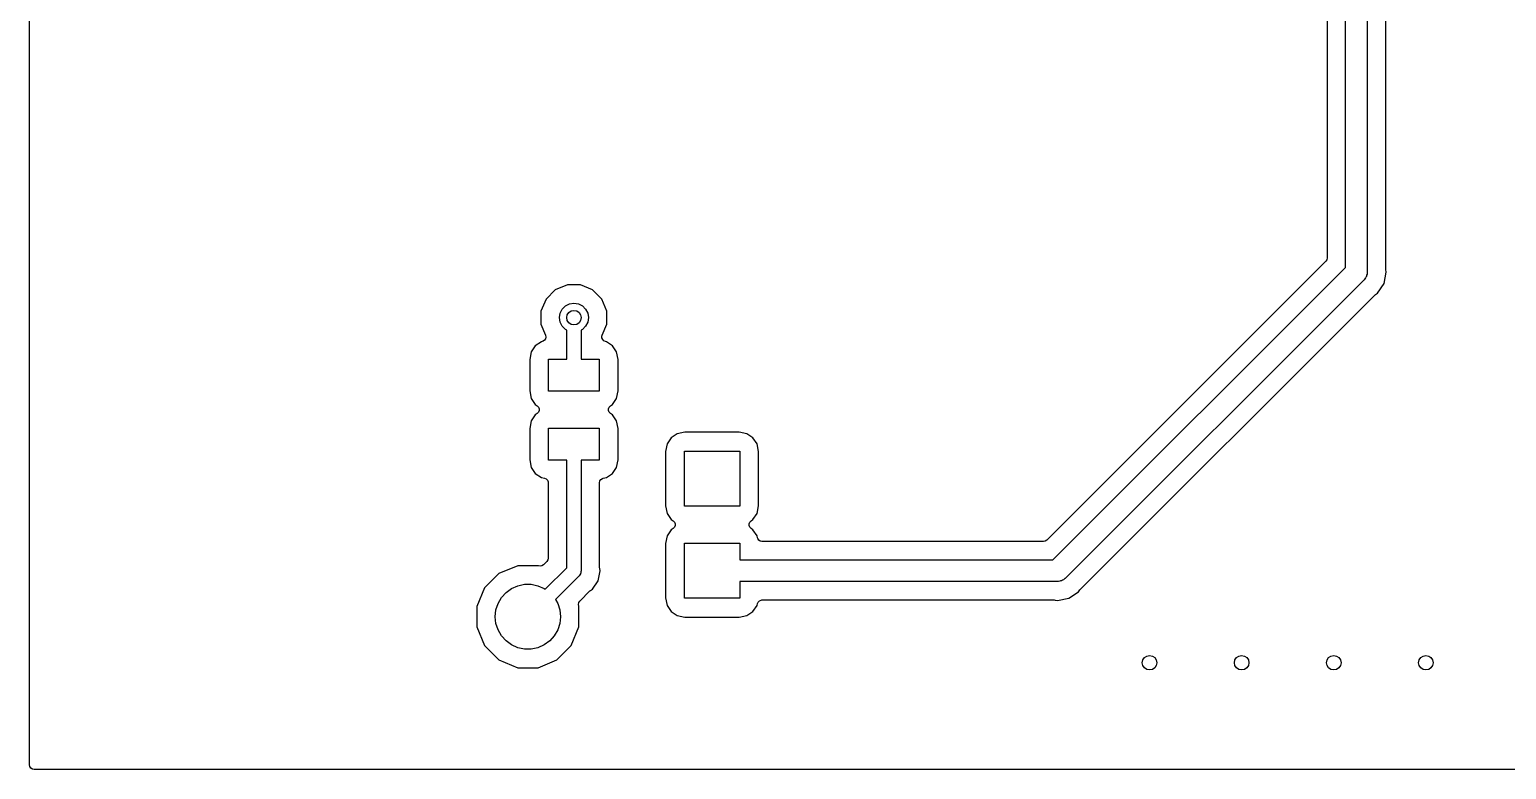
# Model space of a CAD drawing. Extents: x 0.03 to 3.17, y 0.03 to 3.97.
# Drawn here: x 0.034 to 1.637, y 0.034 to 0.838 of the extents above; entities that cross this region are included whole.
import ezdxf

# ---------------------------------------------------------------- set-up
doc = ezdxf.new("R2010")
doc.units = 0
doc.header["$MEASUREMENT"] = 0
doc.layers.add('BLACK', color=7, linetype='CONTINUOUS')

msp = doc.modelspace()

# ---------------------------------------------------------------- linework, layer by layer
at = {"layer": 'BLACK', "linetype": 'CONTINUOUS'}
for p, q in [((0.033937, 0.038937), (0.033937, 3.96106)), ((1.4628, 0.579499), (1.4628, 0.991929)), ((1.48642, 0.991929), (1.48642, 0.574606)), ((1.4428, 0.973305), (1.4428, 0.589854)), ((1.50642, 0.578232), (1.50642, 0.973305)), ((1.44133, 0.586318), (1.13829, 0.283275)), ((1.14511, 0.261811), (1.4628, 0.579499)), ((1.44241, 0.587941), (1.44133, 0.586318)), ((1.4428, 0.589854), (1.44241, 0.587941)), ((1.50651, 0.577256), (1.50642, 0.578232)), ((1.48296, 0.566255), (1.15835, 0.241648)), ((1.4837, 0.567335), (1.48296, 0.566255)), ((1.48459, 0.568295), (1.4837, 0.567335)), ((1.48491, 0.569104), (1.48459, 0.568295)), ((1.4854, 0.569821), (1.48491, 0.569104)), ((1.48571, 0.571095), (1.4854, 0.569821)), ((1.48619, 0.572312), (1.48571, 0.571095)), ((1.48633, 0.573724), (1.48619, 0.572312)), ((1.4864, 0.574029), (1.48633, 0.573724)), ((1.48642, 0.574606), (1.48638, 0.574211)), ((1.48638, 0.574211), (1.4864, 0.574029)), ((1.49754, 0.551672), (1.50457, 0.562194)), ((1.50457, 0.562194), (1.50704, 0.574606)), ((1.50704, 0.574606), (1.50651, 0.577256)), ((0.594694, 0.54525), (0.589252, 0.532111)), ((0.60475, 0.555306), (0.594694, 0.54525)), ((0.617889, 0.560748), (0.60475, 0.555306)), ((0.632111, 0.560748), (0.617889, 0.560748)), ((0.64525, 0.555306), (0.632111, 0.560748)), ((0.655306, 0.54525), (0.64525, 0.555306)), ((0.660748, 0.532111), (0.655306, 0.54525)), ((1.17506, 0.23007), (1.49454, 0.549549)), ((1.49454, 0.549549), (1.49529, 0.550171)), ((1.49529, 0.550171), (1.49754, 0.551672)), ((0.589252, 0.532111), (0.589252, 0.517889)), ((0.609252, 0.525), (0.610023, 0.529866)), ((0.610023, 0.529866), (0.61226, 0.534256)), ((0.61226, 0.534256), (0.615744, 0.53774)), ((0.615744, 0.53774), (0.620134, 0.539977)), ((0.620134, 0.539977), (0.625, 0.540748)), ((0.625, 0.540748), (0.629866, 0.539977)), ((0.629866, 0.539977), (0.634256, 0.53774)), ((0.634256, 0.53774), (0.63774, 0.534256)), ((0.63774, 0.534256), (0.639977, 0.529866)), ((0.639977, 0.529866), (0.640748, 0.525)), ((0.660748, 0.517889), (0.660748, 0.532111)), ((0.589252, 0.517889), (0.594244, 0.505837)), ((0.610023, 0.520134), (0.609252, 0.525)), ((0.61226, 0.515744), (0.610023, 0.520134)), ((0.615744, 0.51226), (0.61226, 0.515744)), ((0.63774, 0.515744), (0.634256, 0.51226)), ((0.639977, 0.520134), (0.63774, 0.515744)), ((0.640748, 0.525), (0.639977, 0.520134)), ((0.655756, 0.505837), (0.660748, 0.517889)), ((0.589696, 0.49884), (0.583081, 0.494419)), ((0.5906, 0.499019), (0.589696, 0.49884)), ((0.591538, 0.499304), (0.5906, 0.499019)), ((0.59316, 0.500388), (0.591538, 0.499304)), ((0.594244, 0.50201), (0.59316, 0.500388)), ((0.594244, 0.505837), (0.594625, 0.503923)), ((0.594625, 0.503923), (0.594244, 0.50201)), ((0.617126, 0.511555), (0.615744, 0.51226)), ((0.617126, 0.48), (0.617126, 0.511555)), ((0.634256, 0.51226), (0.632874, 0.511555)), ((0.632874, 0.511555), (0.632874, 0.48)), ((0.655471, 0.504899), (0.655756, 0.505837)), ((0.655471, 0.502948), (0.655471, 0.504899)), ((0.656218, 0.501145), (0.655471, 0.502948)), ((0.657597, 0.499766), (0.656218, 0.501145)), ((0.6594, 0.499019), (0.657597, 0.499766)), ((0.660304, 0.49884), (0.6594, 0.499019)), ((0.666919, 0.494419), (0.660304, 0.49884)), ((0.57866, 0.487804), (0.57701, 0.479508)), ((0.583081, 0.494419), (0.57866, 0.487804)), ((0.67134, 0.487804), (0.666919, 0.494419)), ((0.67299, 0.479508), (0.67134, 0.487804)), ((0.57701, 0.479508), (0.57701, 0.445492)), ((0.5975, 0.445), (0.5975, 0.48)), ((0.5975, 0.48), (0.617126, 0.48)), ((0.632874, 0.48), (0.6525, 0.48)), ((0.6525, 0.48), (0.6525, 0.445)), ((0.67299, 0.445492), (0.67299, 0.479508)), ((0.57701, 0.445492), (0.57866, 0.437196)), ((0.57866, 0.437196), (0.583081, 0.430581)), ((0.6525, 0.445), (0.5975, 0.445)), ((0.666919, 0.430581), (0.67134, 0.437196)), ((0.67134, 0.437196), (0.67299, 0.445492)), ((0.583081, 0.419419), (0.57866, 0.412804)), ((0.583081, 0.430581), (0.585211, 0.429157)), ((0.585211, 0.420843), (0.583081, 0.419419)), ((0.585211, 0.429157), (0.586591, 0.427778)), ((0.586591, 0.422222), (0.585211, 0.420843)), ((0.586591, 0.427778), (0.587337, 0.425975)), ((0.587337, 0.424025), (0.586591, 0.422222)), ((0.587337, 0.425975), (0.587337, 0.424025)), ((0.662663, 0.425975), (0.663409, 0.427778)), ((0.662663, 0.424025), (0.662663, 0.425975)), ((0.663409, 0.422222), (0.662663, 0.424025)), ((0.663409, 0.427778), (0.664789, 0.429157)), ((0.664789, 0.420843), (0.663409, 0.422222)), ((0.664789, 0.429157), (0.666919, 0.430581)), ((0.666919, 0.419419), (0.664789, 0.420843)), ((0.67134, 0.412804), (0.666919, 0.419419)), ((0.57866, 0.412804), (0.57701, 0.404508)), ((0.57701, 0.404508), (0.57701, 0.370492)), ((0.5975, 0.37), (0.5975, 0.405)), ((0.5975, 0.405), (0.6525, 0.405)), ((0.6525, 0.405), (0.6525, 0.37)), ((0.67299, 0.404508), (0.67134, 0.412804)), ((0.67299, 0.370492), (0.67299, 0.404508)), ((0.72616, 0.387804), (0.72451, 0.379508)), ((0.730581, 0.394419), (0.72616, 0.387804)), ((0.737196, 0.39884), (0.730581, 0.394419)), ((0.745492, 0.40049), (0.737196, 0.39884)), ((0.804508, 0.40049), (0.745492, 0.40049)), ((0.812804, 0.39884), (0.804508, 0.40049)), ((0.819419, 0.394419), (0.812804, 0.39884)), ((0.82384, 0.387804), (0.819419, 0.394419)), ((0.82549, 0.379508), (0.82384, 0.387804)), ((0.57701, 0.370492), (0.57866, 0.362196)), ((0.617126, 0.37), (0.5975, 0.37)), ((0.617126, 0.253262), (0.617126, 0.37)), ((0.6525, 0.37), (0.632874, 0.37)), ((0.632874, 0.37), (0.632874, 0.249986)), ((0.67134, 0.362196), (0.67299, 0.370492)), ((0.72451, 0.379508), (0.72451, 0.320492)), ((0.745, 0.32), (0.745, 0.38)), ((0.745, 0.38), (0.805, 0.38)), ((0.805, 0.38), (0.805, 0.32)), ((0.82549, 0.320492), (0.82549, 0.379508)), ((0.57866, 0.362196), (0.583081, 0.355581)), ((0.583081, 0.355581), (0.589696, 0.35116)), ((0.660304, 0.35116), (0.666919, 0.355581)), ((0.666919, 0.355581), (0.67134, 0.362196)), ((0.589696, 0.35116), (0.593101, 0.350483)), ((0.593101, 0.350483), (0.594904, 0.349737)), ((0.594904, 0.349737), (0.596283, 0.348357)), ((0.596283, 0.348357), (0.59703, 0.346555)), ((0.59703, 0.346555), (0.597126, 0.345579)), ((0.597126, 0.345579), (0.597126, 0.263617)), ((0.652874, 0.345579), (0.653255, 0.347493)), ((0.652874, 0.253237), (0.652874, 0.345579)), ((0.653255, 0.347493), (0.654338, 0.349115)), ((0.654338, 0.349115), (0.655961, 0.350199)), ((0.655961, 0.350199), (0.656899, 0.350483)), ((0.656899, 0.350483), (0.660304, 0.35116)), ((0.72451, 0.320492), (0.72616, 0.312196)), ((0.72616, 0.312196), (0.730581, 0.305581)), ((0.730581, 0.305581), (0.732711, 0.304157)), ((0.805, 0.32), (0.745, 0.32)), ((0.817289, 0.304157), (0.819419, 0.305581)), ((0.819419, 0.305581), (0.82384, 0.312196)), ((0.82384, 0.312196), (0.82549, 0.320492)), ((0.730581, 0.294419), (0.72616, 0.287804)), ((0.732711, 0.295843), (0.730581, 0.294419)), ((0.732711, 0.304157), (0.734091, 0.302778)), ((0.734091, 0.297222), (0.732711, 0.295843)), ((0.734091, 0.302778), (0.734837, 0.300975)), ((0.734837, 0.299025), (0.734091, 0.297222)), ((0.734837, 0.300975), (0.734837, 0.299025)), ((0.815163, 0.300975), (0.815909, 0.302778)), ((0.815163, 0.299025), (0.815163, 0.300975)), ((0.815909, 0.297222), (0.815163, 0.299025)), ((0.815909, 0.302778), (0.817289, 0.304157)), ((0.817289, 0.295843), (0.815909, 0.297222)), ((0.819419, 0.294419), (0.817289, 0.295843)), ((0.82384, 0.287804), (0.819419, 0.294419)), ((0.72616, 0.287804), (0.72451, 0.279508)), ((0.72451, 0.279508), (0.72451, 0.220492)), ((0.745, 0.22), (0.745, 0.28)), ((0.745, 0.28), (0.805, 0.28)), ((0.805, 0.28), (0.805, 0.261811)), ((0.824231, 0.285836), (0.82384, 0.287804)), ((0.824516, 0.284898), (0.824231, 0.285836)), ((0.825599, 0.283275), (0.824516, 0.284898)), ((0.827222, 0.282192), (0.825599, 0.283275)), ((0.829135, 0.281811), (0.827222, 0.282192)), ((1.13475, 0.281811), (0.829135, 0.281811)), ((1.13667, 0.282192), (1.13475, 0.281811)), ((1.13829, 0.283275), (1.13667, 0.282192)), ((0.595662, 0.260081), (0.591915, 0.256335)), ((0.596745, 0.261703), (0.595662, 0.260081)), ((0.597126, 0.263617), (0.596745, 0.261703)), ((0.805, 0.261811), (1.14511, 0.261811)), ((0.5436, 0.246994), (0.528006, 0.2314)), ((0.563974, 0.255433), (0.5436, 0.246994)), ((0.586026, 0.255433), (0.563974, 0.255433)), ((0.586466, 0.255251), (0.586026, 0.255433)), ((0.588379, 0.25487), (0.586466, 0.255251)), ((0.590293, 0.255251), (0.588379, 0.25487)), ((0.591915, 0.256335), (0.590293, 0.255251)), ((0.593779, 0.229914), (0.617126, 0.253262)), ((0.630568, 0.244432), (0.604873, 0.218737)), ((0.631268, 0.245546), (0.630568, 0.244432)), ((0.632089, 0.246573), (0.631268, 0.245546)), ((0.632191, 0.247014), (0.632089, 0.246573)), ((0.632431, 0.247398), (0.632191, 0.247014)), ((0.632579, 0.248704), (0.632431, 0.247398)), ((0.632874, 0.249986), (0.632579, 0.248704)), ((0.651257, 0.239124), (0.65342, 0.25)), ((0.65297, 0.252262), (0.652874, 0.253237)), ((0.65342, 0.25), (0.65297, 0.252262)), ((1.15767, 0.241086), (1.15657, 0.240185)), ((1.15793, 0.24125), (1.15767, 0.241086)), ((1.15804, 0.241396), (1.15793, 0.24125)), ((1.15835, 0.241648), (1.15804, 0.241396)), ((0.528006, 0.2314), (0.519567, 0.211026)), ((0.546334, 0.220827), (0.551291, 0.226332)), ((0.551291, 0.226332), (0.557283, 0.230686)), ((0.557283, 0.230686), (0.564051, 0.233699)), ((0.564051, 0.233699), (0.571296, 0.235239)), ((0.571296, 0.235239), (0.578704, 0.235239)), ((0.578704, 0.235239), (0.585949, 0.233699)), ((0.585949, 0.233699), (0.592717, 0.230686)), ((0.592717, 0.230686), (0.593779, 0.229914)), ((0.631335, 0.216915), (0.64242, 0.228001)), ((0.64242, 0.228001), (0.643178, 0.228623)), ((0.643178, 0.228623), (0.645096, 0.229904)), ((0.645096, 0.229904), (0.651257, 0.239124)), ((1.15, 0.238189), (0.805, 0.238189)), ((0.805, 0.238189), (0.805, 0.22)), ((1.15129, 0.238429), (1.15, 0.238189)), ((1.1526, 0.238478), (1.15129, 0.238429)), ((1.1534, 0.238822), (1.1526, 0.238478)), ((1.15425, 0.238981), (1.1534, 0.238822)), ((1.15537, 0.239668), (1.15425, 0.238981)), ((1.15657, 0.240185), (1.15537, 0.239668)), ((1.16241, 0.220035), (1.17293, 0.227066)), ((1.17293, 0.227066), (1.17444, 0.229312)), ((1.17444, 0.229312), (1.17506, 0.23007)), ((0.519567, 0.211026), (0.519567, 0.188974)), ((0.540341, 0.207367), (0.54263, 0.214412)), ((0.54263, 0.214412), (0.546334, 0.220827)), ((0.604873, 0.218737), (0.60737, 0.214412)), ((0.60737, 0.214412), (0.609659, 0.207367)), ((0.62987, 0.213379), (0.630251, 0.215293)), ((0.630251, 0.211466), (0.62987, 0.213379)), ((0.630251, 0.215293), (0.631335, 0.216915)), ((0.630433, 0.211026), (0.630251, 0.211466)), ((0.630433, 0.188974), (0.630433, 0.211026)), ((0.72451, 0.220492), (0.72616, 0.212196)), ((0.72616, 0.212196), (0.730581, 0.205581)), ((0.805, 0.22), (0.745, 0.22)), ((0.819419, 0.205581), (0.82384, 0.212196)), ((0.82384, 0.212196), (0.824231, 0.214164)), ((0.824231, 0.214164), (0.824978, 0.215967)), ((0.824978, 0.215967), (0.826357, 0.217346)), ((0.826357, 0.217346), (0.82816, 0.218093)), ((0.82816, 0.218093), (0.829135, 0.218189)), ((0.829135, 0.218189), (1.14637, 0.218189)), ((1.14637, 0.218189), (1.14735, 0.218093)), ((1.14735, 0.218093), (1.15, 0.217566)), ((1.15, 0.217566), (1.16241, 0.220035)), ((0.539567, 0.2), (0.540341, 0.207367)), ((0.540341, 0.192633), (0.539567, 0.2)), ((0.54263, 0.185588), (0.540341, 0.192633)), ((0.609659, 0.192633), (0.60737, 0.185588)), ((0.609659, 0.207367), (0.610433, 0.2)), ((0.610433, 0.2), (0.609659, 0.192633)), ((0.730581, 0.205581), (0.737196, 0.20116)), ((0.737196, 0.20116), (0.745492, 0.19951)), ((0.745492, 0.19951), (0.804508, 0.19951)), ((0.804508, 0.19951), (0.812804, 0.20116)), ((0.812804, 0.20116), (0.819419, 0.205581)), ((0.519567, 0.188974), (0.528006, 0.1686)), ((0.546334, 0.179173), (0.54263, 0.185588)), ((0.551291, 0.173668), (0.546334, 0.179173)), ((0.603666, 0.179173), (0.598709, 0.173668)), ((0.60737, 0.185588), (0.603666, 0.179173)), ((0.621994, 0.1686), (0.630433, 0.188974)), ((0.528006, 0.1686), (0.5436, 0.153006)), ((0.557283, 0.169314), (0.551291, 0.173668)), ((0.564051, 0.166301), (0.557283, 0.169314)), ((0.571296, 0.164761), (0.564051, 0.166301)), ((0.578704, 0.164761), (0.571296, 0.164761)), ((0.585949, 0.166301), (0.578704, 0.164761)), ((0.592717, 0.169314), (0.585949, 0.166301)), ((0.598709, 0.173668), (0.592717, 0.169314)), ((0.6064, 0.153006), (0.621994, 0.1686)), ((0.5436, 0.153006), (0.563974, 0.144567)), ((0.563974, 0.144567), (0.586026, 0.144567)), ((0.586026, 0.144567), (0.6064, 0.153006)), ((0.034318, 0.037024), (0.033937, 0.038937)), ((0.035402, 0.035402), (0.034318, 0.037024)), ((0.037024, 0.034318), (0.035402, 0.035402)), ((0.038937, 0.033937), (0.037024, 0.034318)), ((2.14715, 0.033937), (0.038937, 0.033937))]:
    msp.add_line(p, q, dxfattribs=at)
at = {"layer": 'BLACK'}
for centre in [(0.625, 0.525), (1.25, 0.15), (1.35, 0.15), (1.45, 0.15), (1.55, 0.15)]:
    msp.add_circle(centre, 0.007874, dxfattribs=at)

doc.saveas('drawing.dxf')
